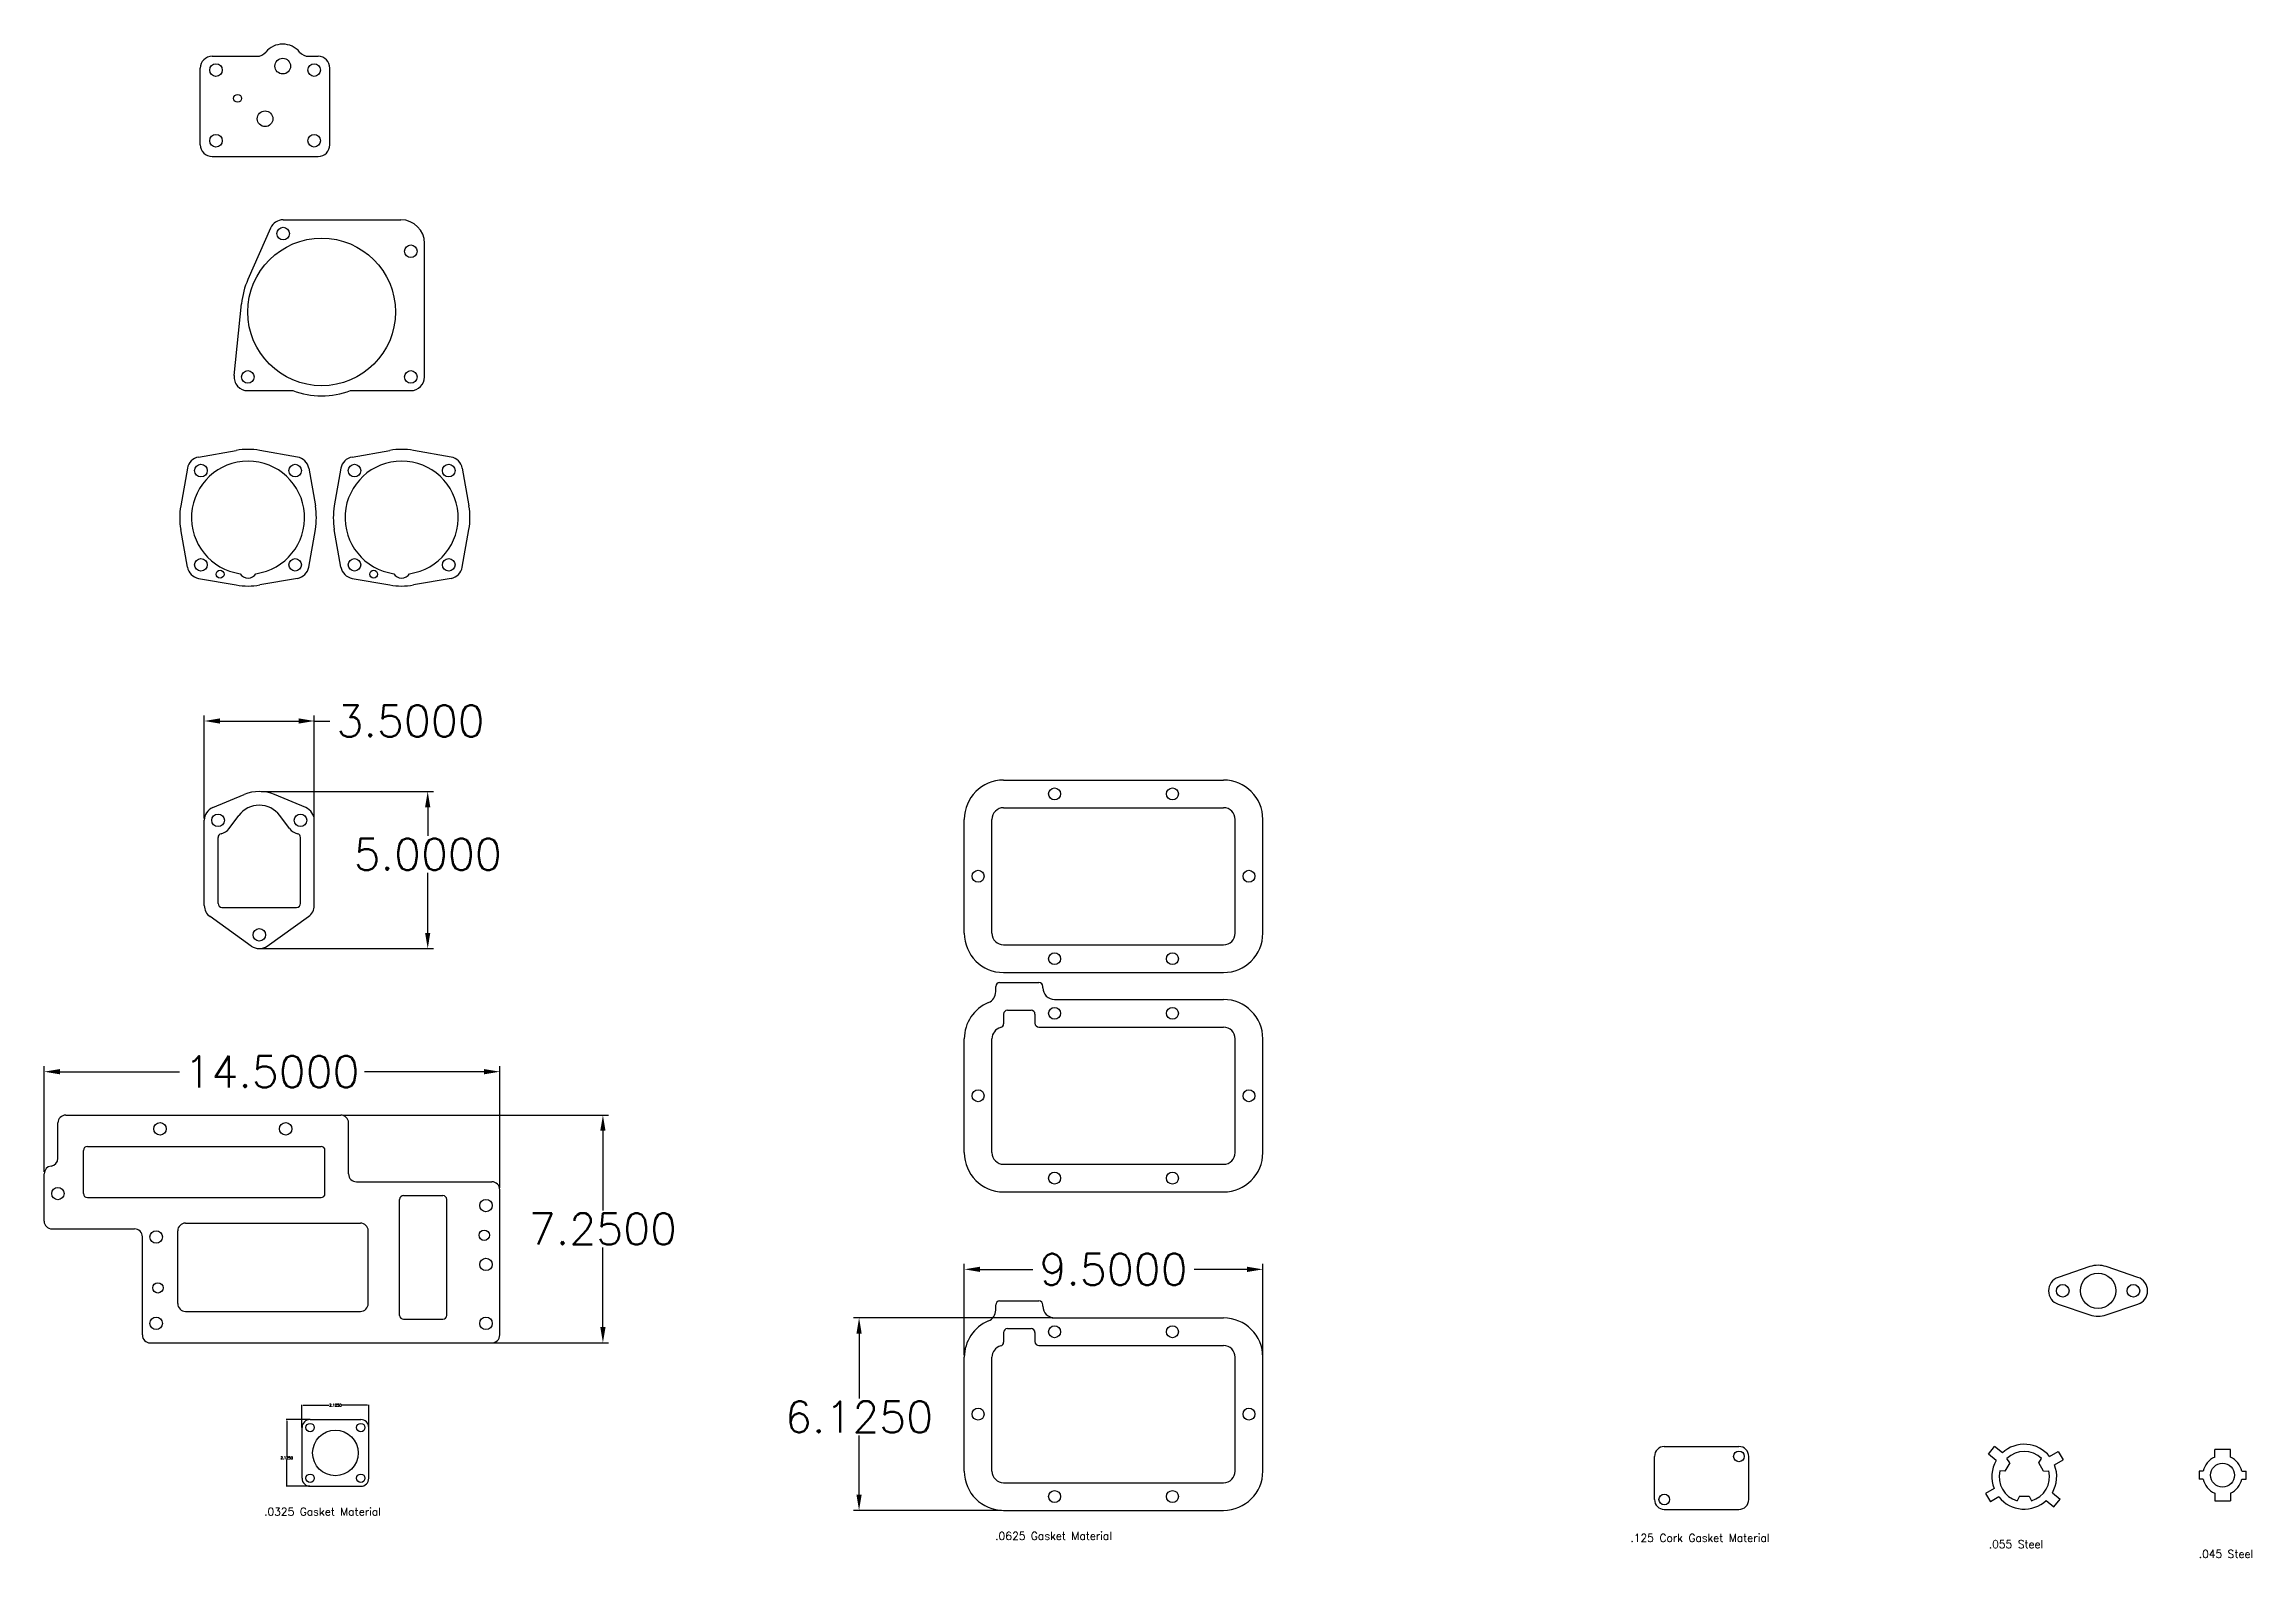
# Model space of a CAD drawing. Header units: feet. Extents: x 2452.9 to 2523.2, y 7432.1 to 7480.3.
import ezdxf

# ---------------------------------------------------------------- set-up
doc = ezdxf.new("R2010")
doc.units = ezdxf.units.FT
doc.header["$MEASUREMENT"] = 0
doc.layers.add('C-ANNO-MATC-PATT', color=7, linetype='Continuous')
doc.layers.add('C-ANNO-MATC-PATT @ 0.0833', color=7, linetype='Continuous')
doc.styles.get("Standard").update_dxf_attribs({"font": 'simplex.shx'})
doc.dimstyles.get("Standard").update_dxf_attribs({"dimtxt": 0.18, "dimasz": 0.18, "dimexe": 0.18, "dimexo": 0.0625, "dimgap": 0.09, "dimtad": 0, "dimtih": 1, "dimtoh": 1, "dimdec": 4, "dimzin": 0, "dimdsep": 46, "dimtxsty": 'Standard', "dimcen": 0.09, "dimadec": 0, "dimazin": 0, "dimtfac": 1, "dimtdec": 4, "dimtofl": 0, "dimtmove": 0, "dimatfit": 3, "dimfxl": 1, "dimtolj": 1, "dimtzin": 0, "dimarcsym": 0})

# ---------------------------------------------------------------- blocks, each defined once
blk = doc.blocks.new('*D78')
at = {"layer": 'C-ANNO-MATC-PATT', "color": 0, "lineweight": -2, "transparency": 16777216}
for p, q in [((2461.137, 7436.288), (2461.137, 7437.011)), ((2461.179, 7436.996), (2461.994, 7436.996)), ((2463.221, 7436.996), (2462.406, 7436.996)), ((2463.262, 7436.288), (2463.262, 7437.011))]:
    blk.add_line(p, q, dxfattribs=at)
at = {"layer": 'C-ANNO-MATC-PATT', "color": 0, "transparency": 16777216}
for points in [[(2461.179, 7437.003), (2461.179, 7436.989), (2461.137, 7436.996)], [(2463.221, 7437.003), (2463.221, 7436.989), (2463.262, 7436.996)]]:
    blk.add_solid(points, dxfattribs=at)
at = {"layer": 'Defpoints', "color": 0, "transparency": 16777216}
for p in [(2463.262, 7436.996), (2461.137, 7436.282), (2463.262, 7436.282)]:
    blk.add_point(p, dxfattribs=at)
at = {"layer": 'C-ANNO-MATC-PATT', "color": 0, "transparency": 16777216, "insert": (2462.2, 7436.996), "char_height": 0.0833, "attachment_point": 5}
blk.add_mtext('\\A1;2.1250', dxfattribs=at)
blk = doc.blocks.new('*D73')
at = {"layer": 'C-ANNO-MATC-PATT', "color": 0, "lineweight": -2, "transparency": 16777216}
for p, q in [((2461.389, 7436.539), (2460.637, 7436.539)), ((2460.652, 7436.497), (2460.652, 7435.368)), ((2460.652, 7434.455), (2460.652, 7435.269)), ((2461.389, 7434.414), (2460.637, 7434.414))]:
    blk.add_line(p, q, dxfattribs=at)
at = {"layer": 'C-ANNO-MATC-PATT', "color": 0, "transparency": 16777216}
for points in [[(2460.645, 7436.497), (2460.659, 7436.497), (2460.652, 7436.539)], [(2460.645, 7434.455), (2460.659, 7434.455), (2460.652, 7434.414)]]:
    blk.add_solid(points, dxfattribs=at)
at = {"layer": 'Defpoints', "color": 0, "transparency": 16777216}
for p in [(2461.394, 7436.539), (2460.652, 7434.414), (2461.394, 7434.414)]:
    blk.add_point(p, dxfattribs=at)
at = {"layer": 'C-ANNO-MATC-PATT', "color": 0, "transparency": 16777216, "insert": (2460.652, 7435.318), "char_height": 0.0833, "attachment_point": 5}
blk.add_mtext('\\A1;2.1250', dxfattribs=at)
blk = doc.blocks.new('*D87')
at = {"layer": 'C-ANNO-MATC-PATT', "color": 0, "lineweight": -2, "transparency": 16777216}
for p, q in [((2482.214, 7438.587), (2482.214, 7441.5)), ((2482.714, 7441.32), (2484.398, 7441.32)), ((2491.214, 7441.32), (2489.53, 7441.32)), ((2491.714, 7438.587), (2491.714, 7441.5))]:
    blk.add_line(p, q, dxfattribs=at)
at = {"layer": 'C-ANNO-MATC-PATT', "color": 0, "transparency": 16777216}
for points in [[(2482.714, 7441.403), (2482.714, 7441.237), (2482.214, 7441.32)], [(2491.214, 7441.403), (2491.214, 7441.237), (2491.714, 7441.32)]]:
    blk.add_solid(points, dxfattribs=at)
at = {"layer": 'Defpoints', "color": 0, "transparency": 16777216}
for p in [(2491.714, 7441.32), (2482.214, 7438.524), (2491.714, 7438.524)]:
    blk.add_point(p, dxfattribs=at)
at = {"layer": 'C-ANNO-MATC-PATT', "color": 0, "transparency": 16777216, "insert": (2486.964, 7441.32), "char_height": 1, "attachment_point": 5}
blk.add_mtext('\\A1;9.5000', dxfattribs=at)
blk = doc.blocks.new('*D86')
at = {"layer": 'C-ANNO-MATC-PATT', "color": 0, "lineweight": -2, "transparency": 16777216}
for p, q in [((2485.027, 7439.774), (2478.686, 7439.774)), ((2478.866, 7439.274), (2478.866, 7437.212)), ((2478.866, 7434.149), (2478.866, 7436.032)), ((2483.402, 7433.649), (2478.686, 7433.649))]:
    blk.add_line(p, q, dxfattribs=at)
at = {"layer": 'C-ANNO-MATC-PATT', "color": 0, "transparency": 16777216}
for points in [[(2478.782, 7439.274), (2478.949, 7439.274), (2478.866, 7439.774)], [(2478.782, 7434.149), (2478.949, 7434.149), (2478.866, 7433.649)]]:
    blk.add_solid(points, dxfattribs=at)
at = {"layer": 'Defpoints', "color": 0, "transparency": 16777216}
for p in [(2478.866, 7439.774), (2485.089, 7439.774), (2483.464, 7433.649)]:
    blk.add_point(p, dxfattribs=at)
at = {"layer": 'C-ANNO-MATC-PATT', "color": 0, "transparency": 16777216, "insert": (2478.866, 7436.622), "char_height": 1, "attachment_point": 5}
blk.add_mtext('\\A1;6.1250', dxfattribs=at)
blk = doc.blocks.new('*D91')
at = {"layer": 'C-ANNO-MATC-PATT', "color": 0, "lineweight": -2, "transparency": 16777216}
for p, q in [((2462.432, 7446.231), (2470.894, 7446.231)), ((2470.714, 7445.731), (2470.714, 7443.196)), ((2470.714, 7439.481), (2470.714, 7442.016)), ((2467.244, 7438.981), (2470.894, 7438.981))]:
    blk.add_line(p, q, dxfattribs=at)
at = {"layer": 'C-ANNO-MATC-PATT', "color": 0, "transparency": 16777216}
for points in [[(2470.63, 7445.731), (2470.797, 7445.731), (2470.714, 7446.231)], [(2470.63, 7439.481), (2470.797, 7439.481), (2470.714, 7438.981)]]:
    blk.add_solid(points, dxfattribs=at)
at = {"layer": 'Defpoints', "color": 0, "transparency": 16777216}
for p in [(2462.369, 7446.231), (2470.714, 7446.231), (2467.182, 7438.981)]:
    blk.add_point(p, dxfattribs=at)
at = {"layer": 'C-ANNO-MATC-PATT', "color": 0, "transparency": 16777216, "insert": (2470.714, 7442.606), "char_height": 1, "attachment_point": 5}
blk.add_mtext('\\A1;7.2500', dxfattribs=at)
blk = doc.blocks.new('*D92')
at = {"layer": 'C-ANNO-MATC-PATT', "color": 0, "lineweight": -2, "transparency": 16777216}
for p, q in [((2452.932, 7444.422), (2452.932, 7447.791)), ((2453.432, 7447.611), (2457.234, 7447.611)), ((2466.932, 7447.611), (2463.129, 7447.611)), ((2467.432, 7443.918), (2467.432, 7447.791))]:
    blk.add_line(p, q, dxfattribs=at)
at = {"layer": 'C-ANNO-MATC-PATT', "color": 0, "transparency": 16777216}
for points in [[(2453.432, 7447.694), (2453.432, 7447.528), (2452.932, 7447.611)], [(2466.932, 7447.694), (2466.932, 7447.528), (2467.432, 7447.611)]]:
    blk.add_solid(points, dxfattribs=at)
at = {"layer": 'Defpoints', "color": 0, "transparency": 16777216}
for p in [(2452.932, 7447.611), (2452.932, 7444.36), (2467.432, 7443.856)]:
    blk.add_point(p, dxfattribs=at)
at = {"layer": 'C-ANNO-MATC-PATT', "color": 0, "transparency": 16777216, "insert": (2460.182, 7447.611), "char_height": 1, "attachment_point": 5}
blk.add_mtext('\\A1;14.5000', dxfattribs=at)
blk = doc.blocks.new('*D88')
at = {"layer": 'C-ANNO-MATC-PATT', "color": 0, "lineweight": -2, "transparency": 16777216}
for p, q in [((2458.028, 7455.675), (2458.028, 7458.953)), ((2458.528, 7458.773), (2461.028, 7458.773)), ((2461.528, 7455.675), (2461.528, 7458.953)), ((2461.528, 7458.773), (2462.028, 7458.773))]:
    blk.add_line(p, q, dxfattribs=at)
at = {"layer": 'C-ANNO-MATC-PATT', "color": 0, "transparency": 16777216}
for points in [[(2458.528, 7458.857), (2458.528, 7458.69), (2458.028, 7458.773)], [(2461.028, 7458.857), (2461.028, 7458.69), (2461.528, 7458.773)]]:
    blk.add_solid(points, dxfattribs=at)
at = {"layer": 'Defpoints', "color": 0, "transparency": 16777216}
for p in [(2461.528, 7458.773), (2458.028, 7455.612), (2461.528, 7455.612)]:
    blk.add_point(p, dxfattribs=at)
at = {"layer": 'C-ANNO-MATC-PATT', "color": 0, "transparency": 16777216, "insert": (2464.594, 7458.773), "char_height": 1, "attachment_point": 5}
blk.add_mtext('\\A1;3.5000', dxfattribs=at)
blk = doc.blocks.new('*D89')
at = {"layer": 'C-ANNO-MATC-PATT', "color": 0, "lineweight": -2, "transparency": 16777216}
for p, q in [((2459.841, 7456.529), (2465.318, 7456.529)), ((2465.138, 7456.029), (2465.138, 7455.119)), ((2465.138, 7452.029), (2465.138, 7453.939)), ((2459.841, 7451.529), (2465.318, 7451.529))]:
    blk.add_line(p, q, dxfattribs=at)
at = {"layer": 'C-ANNO-MATC-PATT', "color": 0, "transparency": 16777216}
for points in [[(2465.054, 7456.029), (2465.221, 7456.029), (2465.138, 7456.529)], [(2465.054, 7452.029), (2465.221, 7452.029), (2465.138, 7451.529)]]:
    blk.add_solid(points, dxfattribs=at)
at = {"layer": 'Defpoints', "color": 0, "transparency": 16777216}
for p in [(2459.778, 7456.529), (2459.778, 7451.529), (2465.138, 7451.529)]:
    blk.add_point(p, dxfattribs=at)
at = {"layer": 'C-ANNO-MATC-PATT', "color": 0, "transparency": 16777216, "insert": (2465.138, 7454.529), "char_height": 1, "attachment_point": 5}
blk.add_mtext('\\A1;5.0000', dxfattribs=at)

msp = doc.modelspace()

# ---------------------------------------------------------------- linework, layer by layer
at = {"layer": 'C-ANNO-MATC-PATT'}
for p, q in [((2458.27474, 7479.92864), (2459.69832, 7479.92864)), ((2461.35116, 7479.92864), (2461.64974, 7479.92864)), ((2457.89974, 7477.11614), (2457.89974, 7479.55364)), ((2462.02474, 7477.11614), (2462.02474, 7479.55364)), ((2458.27474, 7476.74114), (2461.64974, 7476.74114)), ((2460.1375, 7474.46347), (2459.41647, 7472.82677)), ((2460.53787, 7474.72459), (2464.28787, 7474.72459)), ((2465.03787, 7469.72459), (2465.03787, 7473.97459)), ((2458.97765, 7469.76926), (2459.21227, 7472.0549)), ((2459.41287, 7469.28709), (2460.84153, 7469.28709)), ((2462.6842, 7469.28709), (2464.60037, 7469.28709)), ((2457.84394, 7467.17501), (2459.04249, 7467.38616)), ((2460.99575, 7467.17501), (2459.79721, 7467.38616)), ((2462.73166, 7467.17501), (2463.9302, 7467.38616)), ((2465.88347, 7467.17501), (2464.68493, 7467.38616)), ((2457.48898, 7466.82006), (2457.27783, 7465.62151)), ((2461.35071, 7466.82006), (2461.56186, 7465.62151)), ((2462.3767, 7466.82006), (2462.16555, 7465.62151)), ((2466.23843, 7466.82006), (2466.44958, 7465.62151)), ((2457.48898, 7463.66824), (2457.27783, 7464.86679)), ((2461.35071, 7463.66824), (2461.56186, 7464.86679)), ((2462.3767, 7463.66824), (2462.16555, 7464.86679)), ((2466.23843, 7463.66824), (2466.44958, 7464.86679)), ((2457.84394, 7463.31328), (2459.04249, 7463.10214)), ((2460.99575, 7463.31328), (2459.79721, 7463.10214)), ((2462.73166, 7463.31328), (2463.9302, 7463.10214)), ((2465.88347, 7463.31328), (2464.68493, 7463.10214)), ((2483.4642, 7456.89294), (2490.4642, 7456.89294)), ((2458.29746, 7456.01616), (2459.29754, 7456.43274)), ((2461.25892, 7456.01616), (2460.25884, 7456.43274)), ((2483.46419, 7456.01294), (2490.4642, 7456.01294)), ((2458.02819, 7452.90194), (2458.02819, 7455.61229)), ((2458.81565, 7455.34975), (2459.12825, 7455.76643)), ((2460.74072, 7455.34975), (2460.42812, 7455.76643)), ((2461.52819, 7452.90194), (2461.52819, 7455.61229)), ((2482.2142, 7452.01794), (2482.2142, 7455.64294)), ((2483.0942, 7452.01794), (2483.0942, 7455.64294)), ((2490.8342, 7452.01794), (2490.8342, 7455.64294)), ((2491.7142, 7452.01794), (2491.7142, 7455.64294)), ((2458.46569, 7452.96634), (2458.46569, 7455.06386)), ((2461.09069, 7452.96634), (2461.09069, 7455.06386)), ((2459.52424, 7451.61009), (2458.21174, 7452.54569)), ((2458.59069, 7452.84134), (2460.96569, 7452.84134)), ((2460.03214, 7451.61009), (2461.34464, 7452.54569)), ((2483.4642, 7451.64794), (2490.4642, 7451.64794)), ((2483.2142, 7450.15885), (2483.2142, 7450.32385)), ((2483.3392, 7450.44885), (2484.5892, 7450.44885)), ((2483.4642, 7450.76794), (2490.4642, 7450.76794)), ((2484.7142, 7450.28385), (2484.7142, 7450.32385)), ((2483.5892, 7449.56885), (2484.3392, 7449.56885)), ((2485.0892, 7449.90885), (2490.4642, 7449.90885)), ((2483.4642, 7449.44385), (2483.4642, 7449.13781)), ((2484.4642, 7449.44385), (2484.4642, 7449.15385)), ((2484.5892, 7449.02885), (2490.4642, 7449.02885)), ((2482.2142, 7445.03385), (2482.2142, 7448.65885)), ((2483.0942, 7445.03385), (2483.0942, 7448.65885)), ((2490.8342, 7445.03385), (2490.8342, 7448.65885)), ((2491.7142, 7445.03385), (2491.7142, 7448.65885)), ((2453.36905, 7444.85597), (2453.36905, 7445.98097)), ((2453.61905, 7446.23097), (2462.36905, 7446.23097)), ((2462.61905, 7444.35597), (2462.61905, 7445.98097)), ((2454.18155, 7443.73097), (2454.18155, 7445.10597)), ((2454.30655, 7445.23097), (2461.74405, 7445.23097)), ((2461.86905, 7443.73097), (2461.86905, 7445.10597)), ((2483.4642, 7444.66385), (2490.4642, 7444.66385)), ((2452.93155, 7442.85597), (2452.93155, 7444.35989)), ((2462.86905, 7444.10597), (2467.18155, 7444.10597)), ((2454.30655, 7443.60597), (2461.74405, 7443.60597)), ((2464.24405, 7439.85597), (2464.24405, 7443.54347)), ((2464.36905, 7443.66847), (2465.61905, 7443.66847)), ((2465.74405, 7439.85597), (2465.74405, 7443.54347)), ((2467.43155, 7439.23097), (2467.43155, 7443.85597)), ((2483.4642, 7443.78385), (2490.4642, 7443.78385)), ((2453.18155, 7442.60597), (2455.80655, 7442.60597)), ((2457.18155, 7440.23097), (2457.18155, 7442.54347)), ((2457.43155, 7442.79347), (2462.99405, 7442.79347)), ((2463.24405, 7440.23097), (2463.24405, 7442.54347)), ((2456.05655, 7439.23097), (2456.05655, 7442.35597)), ((2457.43155, 7439.98097), (2462.99405, 7439.98097)), ((2464.36905, 7439.73097), (2465.61905, 7439.73097)), ((2483.2142, 7440.024), (2483.2142, 7440.189)), ((2483.3392, 7440.314), (2484.5892, 7440.314)), ((2484.7142, 7440.149), (2484.7142, 7440.189)), ((2485.0892, 7439.774), (2490.4642, 7439.774)), ((2456.30655, 7438.98097), (2467.18155, 7438.98097)), ((2483.4642, 7439.309), (2483.4642, 7439.00296)), ((2483.5892, 7439.434), (2484.3392, 7439.434)), ((2484.4642, 7439.309), (2484.4642, 7439.019)), ((2482.2142, 7434.899), (2482.2142, 7438.524)), ((2483.0942, 7434.899), (2483.0942, 7438.524)), ((2484.5892, 7438.894), (2490.4642, 7438.894)), ((2490.8342, 7434.899), (2490.8342, 7438.524)), ((2491.7142, 7434.899), (2491.7142, 7438.524)), ((2461.13748, 7434.67022), (2461.13748, 7436.28242)), ((2461.39388, 7436.53882), (2463.00608, 7436.53882)), ((2463.26248, 7434.67022), (2463.26248, 7436.28242)), ((2504.49153, 7435.68087), (2506.86653, 7435.68087)), ((2514.8092, 7435.4338), (2515.00442, 7435.67718)), ((2515.25036, 7435.4799), (2515.00442, 7435.67718)), ((2516.75273, 7435.36517), (2517.02577, 7435.52281)), ((2517.02577, 7435.52281), (2517.18177, 7435.25261)), ((2522.00809, 7435.34184), (2522.00809, 7435.58152)), ((2522.50809, 7435.58152), (2522.00809, 7435.58152)), ((2522.50809, 7435.34184), (2522.50809, 7435.58152)), ((2504.17903, 7433.99337), (2504.17903, 7435.36837)), ((2507.17903, 7433.99337), (2507.17903, 7435.36837)), ((2515.05513, 7435.23652), (2514.8092, 7435.4338)), ((2515.3319, 7434.8959), (2515.17008, 7434.90735)), ((2515.4879, 7435.1661), (2515.3319, 7434.8959)), ((2515.4879, 7435.1661), (2515.39708, 7435.30052)), ((2516.40794, 7435.1661), (2516.49877, 7435.30052)), ((2516.56394, 7434.8959), (2516.40794, 7435.1661)), ((2516.56394, 7434.8959), (2516.72577, 7434.90735)), ((2516.90873, 7435.09497), (2517.18177, 7435.25261)), ((2521.64572, 7434.89402), (2521.50809, 7434.89402)), ((2521.50809, 7434.89402), (2521.50809, 7434.64402)), ((2522.87046, 7434.89402), (2523.00809, 7434.89402)), ((2523.00809, 7434.64402), (2523.00809, 7434.89402)), ((2461.39388, 7434.41382), (2463.00608, 7434.41382)), ((2483.4642, 7434.529), (2490.4642, 7434.529)), ((2514.98711, 7434.34578), (2514.71407, 7434.18814)), ((2514.71407, 7434.18814), (2514.87007, 7433.91794)), ((2515.14311, 7434.07558), (2514.87007, 7433.91794)), ((2515.79192, 7434.09913), (2515.72092, 7433.95326)), ((2515.79192, 7434.09913), (2516.10392, 7434.09913)), ((2516.10392, 7434.09913), (2516.17492, 7433.95326)), ((2516.84071, 7434.20423), (2517.08664, 7434.00695)), ((2521.64572, 7434.64402), (2521.50809, 7434.64402)), ((2522.00809, 7434.1962), (2522.00809, 7433.95652)), ((2522.50809, 7434.1962), (2522.50809, 7433.95652)), ((2522.87046, 7434.64402), (2523.00809, 7434.64402)), ((2483.4642, 7433.649), (2490.4642, 7433.649)), ((2504.49153, 7433.68087), (2506.86653, 7433.68087)), ((2516.64549, 7433.96085), (2516.89142, 7433.76357)), ((2516.89142, 7433.76357), (2517.08664, 7434.00695)), ((2522.00809, 7433.95652), (2522.50809, 7433.95652))]:
    msp.add_line(p, q, dxfattribs=at)
msp.add_lwpolyline([(2517.02656, 7440.21174), (2518.03476, 7439.86857, 0.16552534), (2518.55837, 7439.86857), (2519.56656, 7440.21174, 0.71596441), (2519.56656, 7441.06374), (2518.55837, 7441.4069, 0.16552534), (2518.03476, 7441.4069), (2517.02656, 7441.06374, 0.71596441)], format="xyb", close=True, dxfattribs=at)
for centre, radius in [((2460.52474, 7479.61614), 0.25), ((2458.39974, 7479.49114), 0.2), ((2461.52474, 7479.49114), 0.2), ((2459.08724, 7478.59114), 0.125), ((2459.96224, 7477.94114), 0.25), ((2458.39974, 7477.24114), 0.2), ((2461.52474, 7477.24114), 0.2), ((2461.76287, 7471.79309), 2.35), ((2460.53787, 7474.28709), 0.2), ((2464.60037, 7473.72459), 0.2), ((2459.41287, 7469.72459), 0.2), ((2464.60037, 7469.72459), 0.2), ((2457.91985, 7466.74415), 0.2), ((2460.91985, 7466.74415), 0.2), ((2462.80757, 7466.74415), 0.2), ((2465.80757, 7466.74415), 0.2), ((2457.91985, 7463.74415), 0.2), ((2458.53046, 7463.4449), 0.125), ((2460.91985, 7463.74415), 0.2), ((2462.80757, 7463.74415), 0.2), ((2463.41818, 7463.4449), 0.125), ((2465.80757, 7463.74415), 0.2), ((2485.0892, 7456.45294), 0.19), ((2488.8392, 7456.45294), 0.19), ((2458.46569, 7455.61229), 0.2), ((2461.09069, 7455.61229), 0.2), ((2482.6542, 7453.83044), 0.19), ((2491.2742, 7453.83044), 0.19), ((2459.77819, 7451.96634), 0.2), ((2485.0892, 7451.20794), 0.19), ((2488.8392, 7451.20794), 0.19), ((2485.0892, 7449.46885), 0.19), ((2488.8392, 7449.46885), 0.19), ((2482.6542, 7446.84635), 0.19), ((2491.2742, 7446.84635), 0.19), ((2456.61905, 7445.79347), 0.1975), ((2460.61905, 7445.79347), 0.1975), ((2453.36905, 7443.73097), 0.1975), ((2485.0892, 7444.22385), 0.19), ((2488.8392, 7444.22385), 0.19), ((2466.99155, 7443.35097), 0.1975), ((2456.49655, 7442.35097), 0.1975), ((2466.93655, 7442.40447), 0.165), ((2466.99155, 7441.47597), 0.1975), ((2518.29656, 7440.63774), 0.5625), ((2456.55155, 7440.73097), 0.165), ((2517.17156, 7440.63774), 0.2), ((2519.42156, 7440.63774), 0.2), ((2456.49655, 7439.60097), 0.1975), ((2466.99155, 7439.60097), 0.1975), ((2485.0892, 7439.334), 0.19), ((2488.8392, 7439.334), 0.19), ((2482.6542, 7436.7115), 0.19), ((2491.2742, 7436.7115), 0.19), ((2461.39388, 7436.28242), 0.135), ((2462.19998, 7435.47632), 0.725), ((2463.00608, 7436.28242), 0.135), ((2506.86653, 7435.36837), 0.17), ((2461.39388, 7434.67022), 0.135), ((2463.00608, 7434.67022), 0.135), ((2522.25809, 7434.76902), 0.38), ((2485.0892, 7434.089), 0.19), ((2488.8392, 7434.089), 0.19), ((2504.49153, 7433.99337), 0.17)]:
    msp.add_circle(centre, radius, dxfattribs=at)
for centre, radius, start, end in [((2458.27474, 7479.55364), 0.375, 90, 180), ((2459.69832, 7480.30364), 0.375, 270, 320.2428543), ((2460.52474, 7479.61614), 0.7, 39.7571457, 140.2428543), ((2461.35116, 7480.30364), 0.375, 219.7571457, 270), ((2461.64974, 7479.55364), 0.375, 0, 90), ((2458.27474, 7477.11614), 0.375, 180, 270), ((2461.64974, 7477.11614), 0.375, 270, 0), ((2460.53787, 7474.28709), 0.4375, 90, 156.2245959), ((2464.28787, 7473.97459), 0.75, 360, 90), ((2461.76287, 7471.79309), 2.564, 156.2245959, 174.1392564), ((2459.41287, 7469.72459), 0.4375, 174.1392564, 270), ((2461.76287, 7471.79309), 2.67, 249.8139024, 290.1860976), ((2464.60037, 7469.72459), 0.4375, 270, 0), ((2457.91985, 7466.74415), 0.4375, 99.9913413, 170.0086587), ((2459.41985, 7465.24415), 2.175, 80.0086587, 99.9913413), ((2460.91985, 7466.74415), 0.4375, 9.9913413, 80.0086587), ((2462.80757, 7466.74415), 0.4375, 99.9913413, 170.0086587), ((2464.30757, 7465.24415), 2.175, 80.0086587, 99.9913413), ((2465.80757, 7466.74415), 0.4375, 9.9913413, 80.0086587), ((2459.41985, 7465.24415), 1.8, 277.9835561, 262.0164439), ((2464.30757, 7465.24415), 1.8, 277.9835561, 262.0164439), ((2459.41985, 7465.24415), 2.175, 170.0086587, 189.9913413), ((2459.41985, 7465.24415), 2.175, 350.0086587, 9.9913413), ((2464.30757, 7465.24415), 2.175, 170.0086587, 189.9913413), ((2464.30757, 7465.24415), 2.175, 350.0086587, 9.9913413), ((2457.91985, 7463.74415), 0.4375, 189.9913413, 260.0086587), ((2460.91985, 7463.74415), 0.4375, 279.9913413, 350.0086587), ((2462.80757, 7463.74415), 0.4375, 189.9913413, 260.0086587), ((2465.80757, 7463.74415), 0.4375, 279.9913413, 350.0086587), ((2459.41985, 7465.24415), 2.175, 260.0086587, 279.9913413), ((2459.41985, 7463.60975), 0.2906, 210.6525234, 329.3474766), ((2464.30757, 7465.24415), 2.175, 260.0086587, 279.9913413), ((2464.30757, 7463.60975), 0.2906, 210.6525234, 329.3474766), ((2459.77819, 7455.27884), 1.25, 67.3859469, 112.6140531), ((2483.4642, 7455.64294), 1.25, 90, 180), ((2490.4642, 7455.64294), 1.25, 0, 90), ((2458.46569, 7455.61229), 0.4375, 112.6140531, 180), ((2459.77819, 7455.27884), 0.8125, 36.8777554, 143.1222446), ((2461.09069, 7455.61229), 0.4375, 0, 67.3859469), ((2483.4642, 7455.64294), 0.37, 90.0025702, 180), ((2490.4642, 7455.64294), 0.37, 0, 90), ((2458.59069, 7455.06386), 0.125, 102.8395884, 180), ((2458.46569, 7455.61229), 0.4375, 282.8395884, 323.1222446), ((2461.09069, 7455.61229), 0.4375, 216.8777554, 257.1604116), ((2460.96569, 7455.06386), 0.125, 0, 77.1604116), ((2458.46569, 7452.90194), 0.4375, 180, 234.5173741), ((2458.59069, 7452.96634), 0.125, 180, 270), ((2460.96569, 7452.96634), 0.125, 270, 0), ((2461.09069, 7452.90194), 0.4375, 305.4826259, 0), ((2459.77819, 7451.96634), 0.4375, 234.5173741, 305.4826259), ((2483.4642, 7452.01794), 1.25, 180, 270), ((2483.4642, 7452.01794), 0.37, 180, 270), ((2490.4642, 7452.01794), 1.25, 270, 0), ((2490.4642, 7452.01794), 0.37, 270, 0), ((2483.3392, 7450.32385), 0.125, 90, 180), ((2484.5892, 7450.32385), 0.125, 0, 90), ((2485.0892, 7450.28385), 0.375, 180, 270), ((2483.4642, 7448.65885), 1.25, 112.6198649, 180), ((2482.8392, 7450.15885), 0.375, 292.6198649, 0), ((2483.5892, 7449.44385), 0.125, 90, 180), ((2484.3392, 7449.44385), 0.125, 0, 90), ((2490.4642, 7448.65885), 1.25, 0, 90), ((2483.4642, 7448.65885), 0.37, 104.626994, 180), ((2483.3392, 7449.13781), 0.125, 284.626994, 0), ((2484.5892, 7449.15385), 0.125, 180, 270), ((2490.4642, 7448.65885), 0.37, 0, 90), ((2453.61905, 7445.98097), 0.25, 90, 180), ((2462.36905, 7445.98097), 0.25, 360, 90), ((2453.18155, 7444.35989), 0.25, 97.1807558, 180), ((2453.11905, 7444.85597), 0.25, 277.1807558, 0), ((2454.30655, 7445.10597), 0.125, 90, 180), ((2461.74405, 7445.10597), 0.125, 0, 90), ((2483.4642, 7445.03385), 1.25, 180, 270), ((2483.4642, 7445.03385), 0.37, 180, 270), ((2490.4642, 7445.03385), 1.25, 270, 0), ((2490.4642, 7445.03385), 0.37, 270, 0), ((2462.86905, 7444.35597), 0.25, 180, 270), ((2467.18155, 7443.85597), 0.25, 0, 90), ((2454.30655, 7443.73097), 0.125, 180, 270), ((2461.74405, 7443.73097), 0.125, 270, 0), ((2464.36905, 7443.54347), 0.125, 90, 180), ((2465.61905, 7443.54347), 0.125, 0, 90), ((2453.18155, 7442.85597), 0.25, 180, 270), ((2455.80655, 7442.35597), 0.25, 0, 90), ((2457.43155, 7442.54347), 0.25, 90, 180), ((2462.99405, 7442.54347), 0.25, 0, 90), ((2457.43155, 7440.23097), 0.25, 180, 270), ((2462.99405, 7440.23097), 0.25, 270, 0), ((2464.36905, 7439.85597), 0.125, 180, 270), ((2465.61905, 7439.85597), 0.125, 270, 0), ((2483.4642, 7438.524), 1.25, 112.6198649, 180), ((2482.8392, 7440.024), 0.375, 292.6198649, 0), ((2483.3392, 7440.189), 0.125, 90, 180), ((2484.5892, 7440.189), 0.125, 0, 90), ((2485.0892, 7440.149), 0.375, 180, 270), ((2490.4642, 7438.524), 1.25, 0, 90), ((2456.30655, 7439.23097), 0.25, 180, 270), ((2467.18155, 7439.23097), 0.25, 270, 0), ((2483.3392, 7439.00296), 0.125, 284.626994, 0), ((2483.5892, 7439.309), 0.125, 90, 180), ((2484.3392, 7439.309), 0.125, 0, 90), ((2484.5892, 7439.019), 0.125, 180, 270), ((2483.4642, 7438.524), 0.37, 104.626994, 180), ((2490.4642, 7438.524), 0.37, 0, 90), ((2461.39388, 7436.28242), 0.2564, 90, 180), ((2463.00608, 7436.28242), 0.2564, 0, 90), ((2504.49153, 7435.36837), 0.3125, 90, 180), ((2506.86653, 7435.36837), 0.3125, 0, 90), ((2515.94792, 7434.72038), 1.03125, 38.7006902, 132.5650017), ((2515.94792, 7434.72038), 0.8, 46.4841446, 133.5158554), ((2483.4642, 7434.899), 1.25, 180, 270), ((2483.4642, 7434.899), 0.37, 180, 270), ((2490.4642, 7434.899), 1.25, 270, 0), ((2490.4642, 7434.899), 0.37, 270, 0), ((2515.94792, 7434.72038), 1.03125, 149.9663821, 201.2993098), ((2515.94792, 7434.72038), 0.8, 166.4841446, 253.5158554), ((2515.94792, 7434.72038), 0.8, 286.4841446, 13.5158554), ((2515.94792, 7434.72038), 1.03125, 329.9663821, 21.2993098), ((2522.25809, 7434.76902), 0.625, 113.5781785, 168.463041), ((2522.25809, 7434.76902), 0.625, 11.536959, 66.4218215), ((2461.39388, 7434.67022), 0.2564, 180, 270), ((2463.00608, 7434.67022), 0.2564, 270, 0), ((2515.94792, 7434.72038), 1.03125, 218.7006902, 312.5650017), ((2522.25809, 7434.76902), 0.625, 191.536959, 246.4218215), ((2522.25809, 7434.76902), 0.625, 293.5781785, 348.463041), ((2504.49153, 7433.99337), 0.3125, 180, 270), ((2506.86653, 7433.99337), 0.3125, 270, 0)]:
    msp.add_arc(centre, radius, start, end, dxfattribs=at)

# ---------------------------------------------------------------- texts
for s, p in [('.0325 Gasket Material', (2459.93062, 7433.48269)), ('.0625 Gasket Material', (2483.19764, 7432.7103)), ('.125 Cork Gasket Material', (2503.41341, 7432.6467)), ('.055 Steel', (2514.81588, 7432.44685)), ('.045 Steel', (2521.49699, 7432.13746))]:
    msp.add_text(s, height=0.25, dxfattribs=at).set_placement(p)

# ---------------------------------------------------------------- dimensions: what is measured, and where the dimension line sits
for base, p1, p2, picture, middle in [((2461.52819, 7458.77348), (2458.02819, 7455.61229), (2461.52819, 7455.61229), '*D88', (2464.59438, 7458.77348)), ((2452.93155, 7447.61095), (2467.43155, 7443.85597), (2452.93155, 7444.35989), '*D92', (2460.18155, 7447.61095)), ((2491.7142, 7441.32013), (2482.2142, 7438.524), (2491.7142, 7438.524), '*D87', (2486.9642, 7441.32013))]:
    dim = msp.add_linear_dim(base=base, p1=p1, p2=p2, dimstyle='Standard', override={"dimtxt": 1, "dimasz": 0.5}, dxfattribs=at)
    dim.commit()
    dim.dimension.update_dxf_attribs({"geometry": picture, "text_midpoint": middle})
for base, p1, p2, picture, middle in [((2465.13775, 7451.52884), (2459.77819, 7456.52884), (2459.77819, 7451.52884), '*D89', (2465.13775, 7454.52884)), ((2470.7138, 7446.23097), (2467.18155, 7438.98097), (2462.36905, 7446.23097), '*D91', (2470.7138, 7442.60597)), ((2478.86556, 7439.774), (2483.4642, 7433.649), (2485.0892, 7439.774), '*D86', (2478.86556, 7436.6215))]:
    dim = msp.add_linear_dim(base=base, p1=p1, p2=p2, angle=90, dimstyle='Standard', override={"dimtxt": 1, "dimasz": 0.5}, dxfattribs=at)
    dim.commit()
    dim.dimension.update_dxf_attribs({"geometry": picture, "text_midpoint": middle, "dimtype": 160})
at = {"layer": 'C-ANNO-MATC-PATT @ 0.0833'}
dim = msp.add_linear_dim(base=(2463.26248, 7436.99568), p1=(2461.13748, 7436.28242), p2=(2463.26248, 7436.28242), dimstyle='Standard', override={"dimscale": 0.083333, "dimtxt": 1, "dimasz": 0.5, "dimtix": 0, "dimtofl": 0, "dimtmove": 0, "dimatfit": 3}, dxfattribs=at)
dim.commit()
dim.dimension.update_dxf_attribs({"geometry": '*D78', "text_midpoint": (2462.19998, 7436.99568)})
dim = msp.add_linear_dim(base=(2460.65172, 7434.41382), p1=(2461.39388, 7436.53882), p2=(2461.39388, 7434.41382), angle=90, dimstyle='Standard', override={"dimscale": 0.083333, "dimtxt": 1, "dimasz": 0.5, "dimtix": 0, "dimtofl": 0, "dimtmove": 0, "dimatfit": 3}, dxfattribs=at)
dim.commit()
dim.dimension.update_dxf_attribs({"geometry": '*D73', "text_midpoint": (2460.65172, 7435.31839), "dimtype": 128})

doc.saveas('drawing.dxf')
